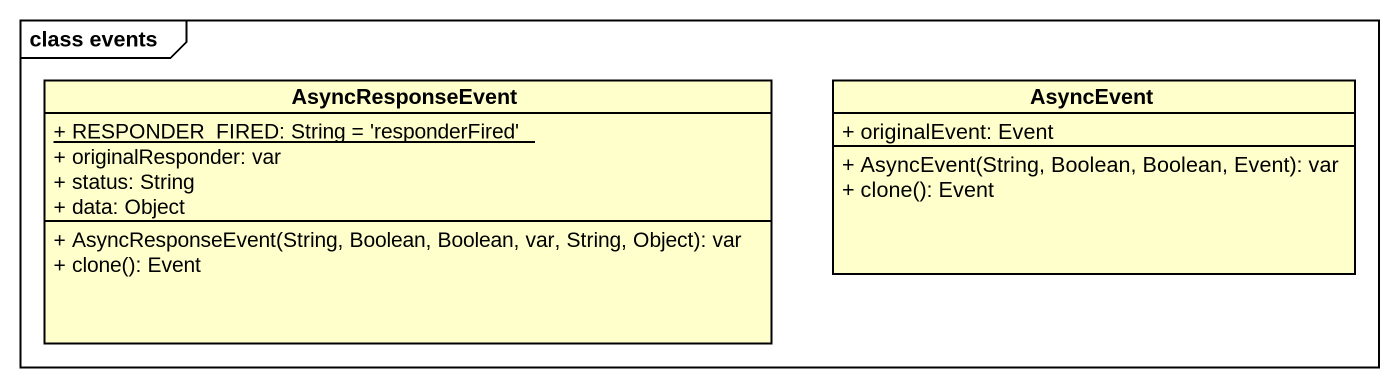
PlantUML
@startuml
mainframe class events
hide circle
hide empty members
skinparam classAttributeIconSize 0
class AsyncResponseEvent {
  {static} + RESPONDER_FIRED: String = 'responderFired'
  + originalResponder: var
  + status: String
  + data: Object
  + AsyncResponseEvent(String, Boolean, Boolean, var, String, Object): var
  + clone(): Event
}
class AsyncEvent {
  + originalEvent: Event
  + AsyncEvent(String, Boolean, Boolean, Event): var
  + clone(): Event
}
@enduml
